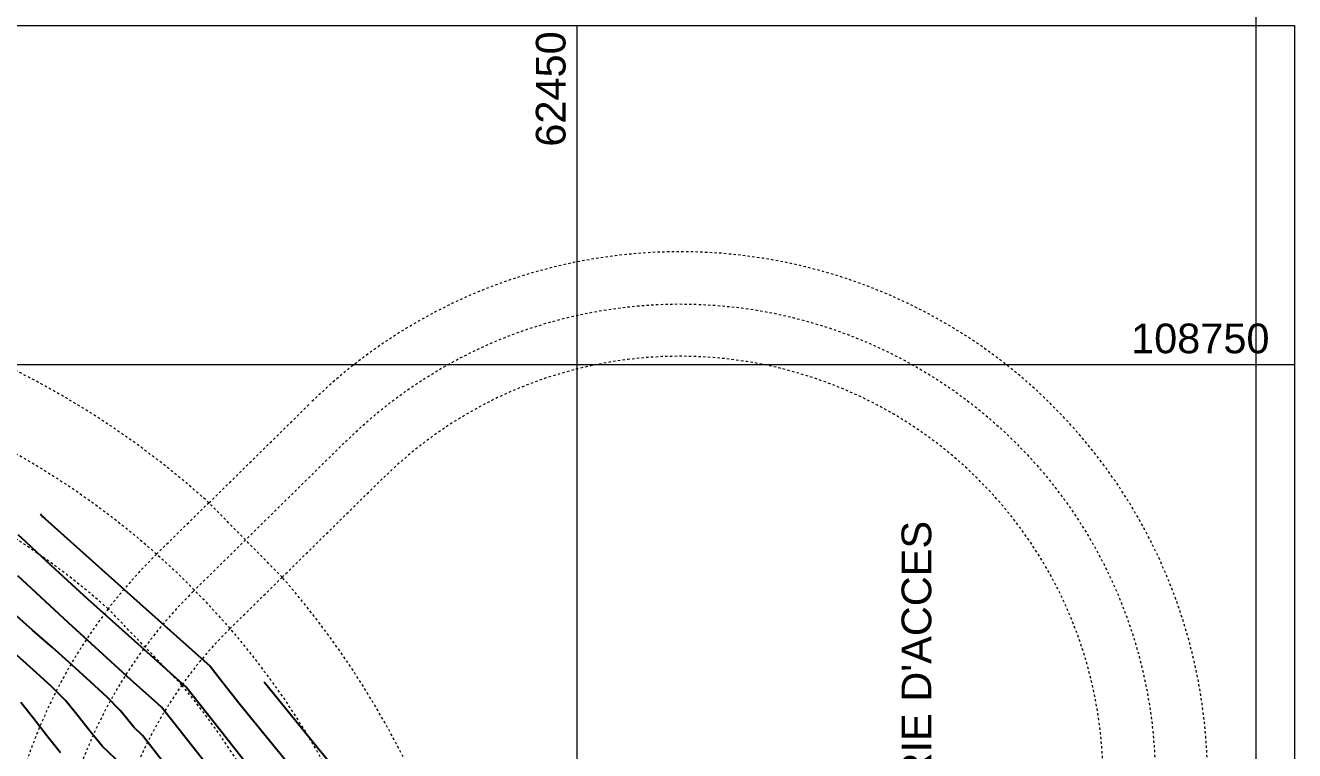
# Model space of a CAD drawing. Extents: x 62344 to 62624, y 108620 to 109406.
# Drawn here: x 62570.3 to 62623.7, y 108881.3 to 108911.8 of the extents above; entities that cross this region are included whole.
import ezdxf
from ezdxf.enums import TextEntityAlignment as Align

# ---------------------------------------------------------------- set-up
doc = ezdxf.new("R2010")
doc.units = 0
doc.header["$LTSCALE"] = 0.039369
doc.header["$MEASUREMENT"] = 0
for name, pattern in [('NASCOSTA', [9.525, 6.35, -3.175]), ('TRATTEGGIATA', [0.75, 0.5, -0.25]), ('TRATTOPUNTO2', [0.5, 0.25, -0.125, 0, -0.125])]:
    doc.linetypes.add(name, pattern=pattern)
doc.layers.add('0__No_Plot', color=5, linetype='Continuous', plot=False)
for name, color, linetype in [('coordinate', 2, 'Continuous'), ('curve livello 1m', 2, 'Continuous'), ('curve livello 5m', 7, 'Continuous'), ('LIN010TR', 2, 'NASCOSTA'), ('LIN018CO', 6, 'Continuous'), ('LIN025CO', 7, 'Continuous')]:
    doc.layers.add(name, color=color, linetype=linetype)
doc.styles.add('ARIAL', font='arial.ttf')

msp = doc.modelspace()

# ---------------------------------------------------------------- linework, layer by layer
at = {"layer": '0__No_Plot', "linetype": 'Continuous', "lineweight": 0}
msp.add_xline((62622.07823, 109285.13341, 324), (0, -1), dxfattribs=at)
at = {"layer": 'coordinate', "linetype": 'Continuous', "lineweight": 0}
for p, q in [((62593.49999, 108911.77057), (62593.49999, 108767.81839)), ((62487.31004, 108897.50002), (62623.7144, 108897.50002))]:
    msp.add_line(p, q, dxfattribs=at)
at = {"layer": 'curve livello 1m', "flags": 128}
for points in [[(62570.93538, 108891.21329), (62571.01239, 108891.10474), (62571.1058, 108891.01805), (62575.11584, 108887.44717), (62578.06915, 108884.8015), (62578.06915, 108884.8015), (62578.60748, 108884.11918), (62579.33472, 108883.19185), (62579.33472, 108883.19185), (62583.3922, 108878.22777)], [(62579.81834, 108880.41403), (62578.22637, 108882.444), (62577.04793, 108883.93764), (62575.29661, 108885.50652), (62572.91865, 108887.62406), (62571.90817, 108888.54833), (62570.99238, 108889.39373), (62570.30842, 108890.033), (62569.99339, 108890.33888)], [(62577.84526, 108880.76883), (62576.0267, 108883.07379), (62575.47738, 108883.56588), (62574.73151, 108884.23007), (62573.39833, 108885.44763), (62572.108, 108886.63331), (62570.94048, 108887.7129), (62569.97574, 108888.61218)], [(62574.34035, 108880.6616), (62573.54488, 108881.43047), (62573.03804, 108882.0429), (62572.4635, 108882.7786), (62571.97548, 108883.36474), (62571.37427, 108883.96453), (62570.62362, 108884.65738), (62569.78947, 108885.40111)], [(62584.85089, 108878.62929), (62582.58898, 108881.37423), (62580.349, 108884.13709)], [(62570.10363, 108883.28431), (62570.6428, 108882.60598), (62571.215, 108881.87128), (62571.76533, 108881.17736)]]:
    msp.add_lwpolyline(points, dxfattribs=at)
at = {"layer": 'curve livello 5m', "flags": 128}
msp.add_lwpolyline([(62577.22908, 108879.31035), (62575.21762, 108881.88513), (62574.85086, 108882.23963), (62574.29857, 108882.92032), (62573.72913, 108883.49556), (62573.03474, 108884.1488), (62572.25443, 108884.85506), (62571.42727, 108885.58937), (62570.5923, 108886.32673), (62569.78858, 108887.04217)], dxfattribs=at)
at = {"layer": 'LIN010TR', "linetype": 'TRATTOPUNTO2', "lineweight": 0, "ltscale": 5, "flags": 128}
for points in [[(62577.35211, 108887.94476), (62583.83178, 108894.31239, -0.76502957), (62617.15332, 108874.81451, -0.76502957)], [(62508.80759, 108883.9199), (62534.46972, 108893.3201), (62541.83136, 108896.01671, -0.44895429), (62586.14641, 108872.21763), (62598.64492, 108819.78073)]]:
    msp.add_lwpolyline(points, format="xyb", dxfattribs=at)
at = {"layer": 'LIN010TR', "linetype": 'TRATTOPUNTO2', "lineweight": 0, "ltscale": 5}
msp.add_arc((62591.37039, 108873.67984), 20, 134.500361, 182.24063, dxfattribs=at)
at = {"layer": 'LIN018CO', "lineweight": 0}
msp.add_lwpolyline([(62623.7144, 108767.81839), (62487.31004, 108767.81839), (62487.31004, 108911.77057), (62623.7144, 108911.77057)], close=True, dxfattribs=at)
at = {"layer": 'LIN025CO', "linetype": 'TRATTEGGIATA', "lineweight": 0, "ltscale": 2}
for p, q in [((62581.10435, 108888.54761), (62585.37379, 108892.74323)), ((62581.10434, 108888.54762), (62578.02032, 108891.68591)), ((62578.89412, 108886.37562), (62581.10434, 108888.54762)), ((62576.87651, 108884.01268), (62573.77613, 108887.21801))]:
    msp.add_line(p, q, dxfattribs=at)
at = {"layer": 'LIN025CO', "linetype": 'TRATTEGGIATA', "lineweight": 0, "ltscale": 2, "flags": 128}
for points in [[(62578.02033, 108891.68589), (62582.28977, 108895.88151)], [(62575.81008, 108889.51388), (62578.02032, 108891.68591)]]:
    msp.add_lwpolyline(points, dxfattribs=at)
for points in [[(62573.77613, 108887.21799, 0.28164473), (62542.37698, 108892.93118), (62535.52921, 108890.42801)], [(62583.15035, 108871.5035, 0.11596089), (62576.87651, 108884.01268, 0.11596089)]]:
    msp.add_lwpolyline(points, format="xyb", dxfattribs=at)
at = {"layer": 'LIN025CO', "linetype": 'TRATTEGGIATA', "lineweight": 0, "ltscale": 2}
for centre, radius, start, end in [((62597.85006, 108880.04745), 22.2, 344.832131, 134.500361), ((62553.40756, 108864.4142), 36.736, 47.933674, 110.118091), ((62597.85006, 108880.04745), 17.8, 344.832131, 134.500361), ((62591.37039, 108873.67984), 22.2, 134.500361, 142.422986), ((62553.40755, 108864.41421), 36.736, 13.406488, 41.067048), ((62591.3704, 108873.67983), 22.2, 142.422986, 182.24063), ((62591.37039, 108873.67984), 17.8, 134.500361, 144.514536), ((62591.3704, 108873.67983), 17.8, 144.514523, 182.24063)]:
    msp.add_arc(centre, radius, start, end, dxfattribs=at)

# ---------------------------------------------------------------- texts
at = {"layer": 'coordinate', "color": 1, "style": 'ARIAL'}
msp.add_text('62450', height=1.25, rotation=90, dxfattribs=at).set_placement((62593.02734, 108911.52171), align=Align.RIGHT)
msp.add_text('108750', height=1.25, dxfattribs=at).set_placement((62616.83147, 108897.97267))
msp.add_text("GALERIE D'ACCES", height=1.25, rotation=90, dxfattribs=at).set_placement((62608.4208, 108875.25442))

doc.saveas('drawing.dxf')
